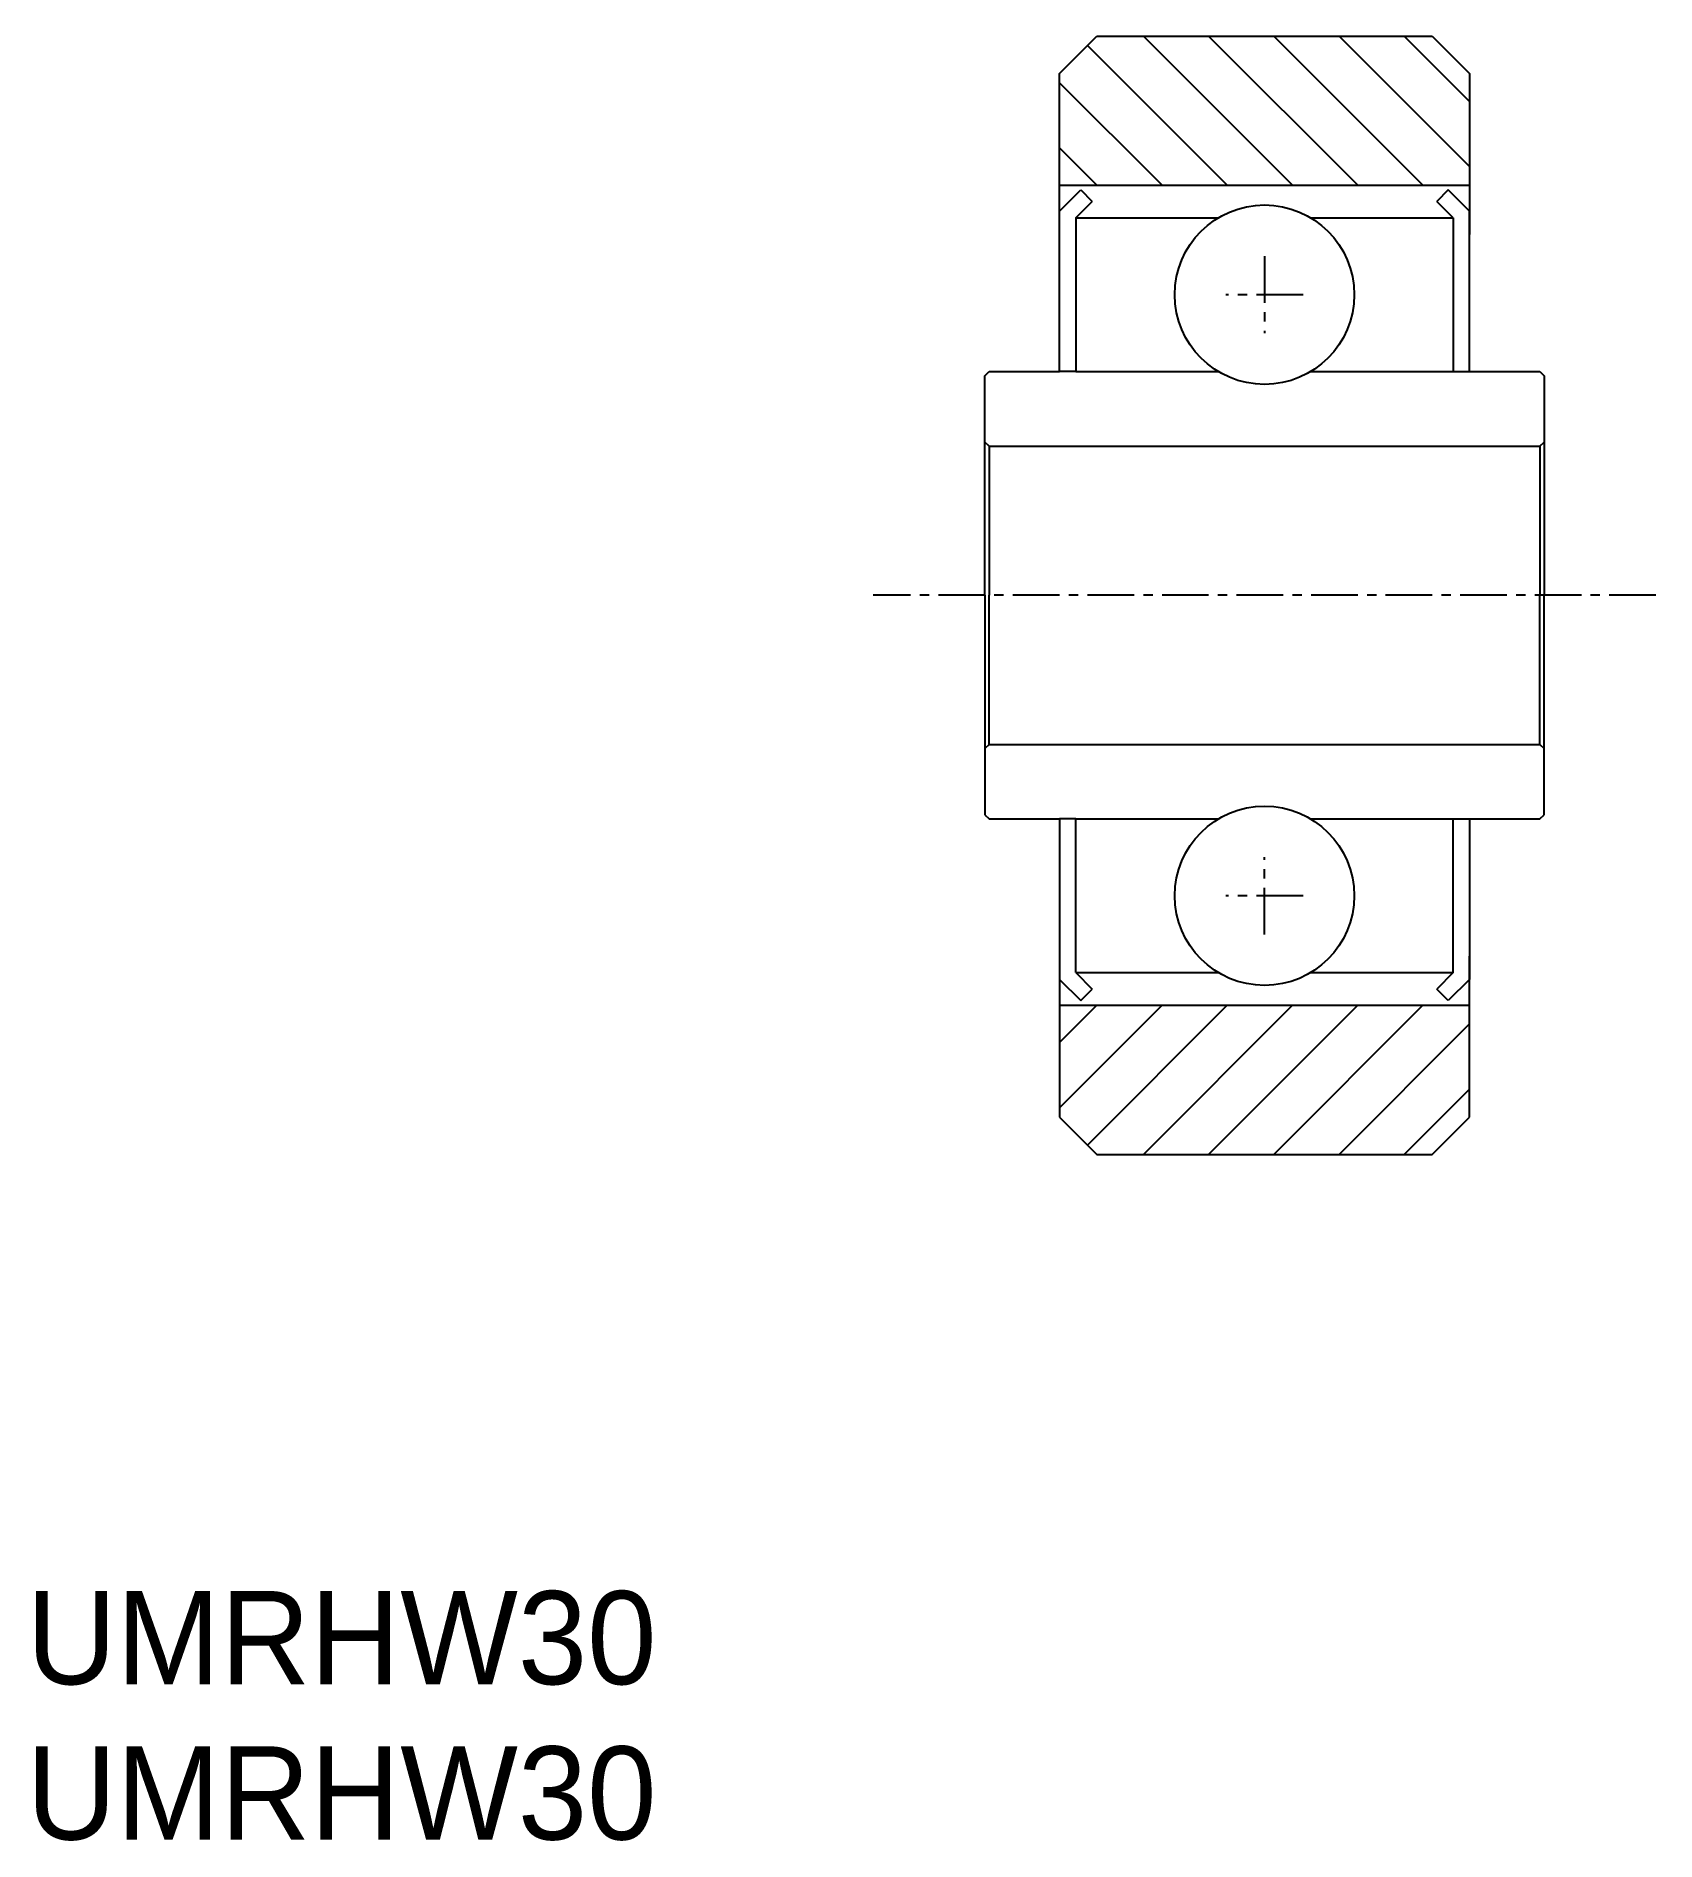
# Model space of a CAD drawing. Extents: x -62.7 to -19.2, y 4.7 to 53.1.
import ezdxf

# ---------------------------------------------------------------- set-up
doc = ezdxf.new("R2010")
doc.units = 0
doc.linetypes.add('CENTER', pattern=[2, 1.25, -0.25, 0.25, -0.25])
doc.layers.get('0').update_dxf_attribs({"linetype": 'CONTINUOUS'})
doc.layers.add('CENTER', color=1, linetype='CENTER')

# ---------------------------------------------------------------- blocks, each defined once
blk = doc.blocks.new('*U2')
for p in [(-62.953, 8.898), (-62.953, 4.731)]:
    blk.add_text('UMRHW30', height=2.5).set_placement(p)

msp = doc.modelspace()

# ---------------------------------------------------------------- linework, layer by layer
at = {"color": 7, "linetype": 'CONTINUOUS'}
for p, q in [((-35.239, 52.113), (-34.239, 53.113)), ((-34.239, 53.113), (-25.239, 53.113)), ((-25.239, 53.113), (-24.239, 52.113)), ((-35.239, 47.795), (-35.239, 52.113)), ((-24.239, 52.113), (-24.239, 47.795)), ((-35.239, 49.113), (-24.239, 49.113)), ((-35.239, 48.42), (-34.67, 48.989)), ((-34.67, 48.989), (-34.359, 48.678)), ((-24.808, 48.989), (-25.119, 48.678)), ((-24.239, 48.42), (-24.808, 48.989)), ((-35.239, 44.113), (-35.239, 48.42)), ((-34.799, 48.238), (-34.359, 48.678)), ((-24.679, 48.238), (-25.119, 48.678)), ((-24.239, 44.113), (-24.239, 48.42)), ((-34.799, 48.238), (-30.978, 48.238)), ((-34.799, 48.238), (-34.799, 44.113)), ((-28.499, 48.238), (-24.679, 48.238)), ((-24.679, 48.238), (-24.679, 44.113)), ((-37.239, 44.003), (-37.129, 44.113)), ((-37.129, 44.113), (-35.239, 44.113)), ((-34.799, 44.113), (-35.239, 44.113)), ((-34.799, 44.113), (-30.978, 44.113)), ((-28.499, 44.113), (-24.679, 44.113)), ((-24.679, 44.113), (-24.239, 44.113)), ((-24.239, 44.113), (-22.349, 44.113)), ((-22.349, 44.113), (-22.239, 44.003)), ((-37.239, 38.113), (-37.239, 44.003)), ((-22.239, 44.003), (-22.239, 42.113)), ((-37.129, 42.113), (-37.239, 42.223)), ((-22.349, 42.113), (-22.239, 42.223)), ((-37.129, 42.113), (-22.349, 42.113)), ((-37.129, 42.113), (-37.129, 38.113)), ((-22.349, 42.113), (-22.349, 38.113)), ((-22.239, 42.113), (-22.239, 38.113)), ((-37.239, 38.113), (-37.239, 32.223)), ((-37.129, 34.113), (-37.129, 38.113)), ((-22.349, 34.113), (-22.349, 38.113)), ((-22.239, 34.113), (-22.239, 38.113)), ((-37.129, 34.113), (-37.239, 34.003)), ((-37.129, 34.113), (-22.349, 34.113)), ((-22.349, 34.113), (-22.239, 34.003)), ((-22.239, 32.223), (-22.239, 34.113)), ((-37.239, 32.223), (-37.129, 32.113)), ((-37.129, 32.113), (-35.239, 32.113)), ((-35.239, 32.113), (-35.239, 27.806)), ((-34.799, 32.113), (-35.239, 32.113)), ((-34.799, 27.988), (-34.799, 32.113)), ((-34.799, 32.113), (-30.978, 32.113)), ((-28.499, 32.113), (-24.679, 32.113)), ((-24.679, 27.988), (-24.679, 32.113)), ((-24.679, 32.113), (-24.239, 32.113)), ((-24.239, 32.113), (-24.239, 27.806)), ((-24.239, 32.113), (-22.349, 32.113)), ((-22.349, 32.113), (-22.239, 32.223)), ((-35.239, 28.431), (-35.239, 24.113)), ((-24.239, 24.113), (-24.239, 28.431)), ((-35.239, 27.806), (-34.67, 27.237)), ((-34.799, 27.988), (-34.359, 27.548)), ((-34.799, 27.988), (-30.978, 27.988)), ((-28.499, 27.988), (-24.679, 27.988)), ((-24.679, 27.988), (-25.119, 27.548)), ((-24.239, 27.806), (-24.808, 27.237)), ((-34.67, 27.237), (-34.359, 27.548)), ((-24.808, 27.237), (-25.119, 27.548)), ((-35.239, 27.113), (-24.239, 27.113)), ((-35.239, 24.113), (-34.239, 23.113)), ((-25.239, 23.113), (-24.239, 24.113)), ((-34.239, 23.113), (-25.239, 23.113))]:
    msp.add_line(p, q, dxfattribs=at)
at = {"color": 3, "linetype": 'CONTINUOUS'}
for p, q in [((-30.739, 49.113), (-34.489, 52.863)), ((-28.989, 49.113), (-32.989, 53.113)), ((-27.239, 49.113), (-31.239, 53.113)), ((-25.489, 49.113), (-29.489, 53.113)), ((-24.239, 49.613), (-27.739, 53.113)), ((-24.239, 51.363), (-25.989, 53.113)), ((-32.489, 49.113), (-35.239, 51.863)), ((-34.239, 49.113), (-35.239, 50.112)), ((-32.489, 27.113), (-35.239, 24.364)), ((-34.239, 27.113), (-35.239, 26.114)), ((-30.739, 27.113), (-34.489, 23.363)), ((-28.989, 27.113), (-32.989, 23.113)), ((-27.239, 27.113), (-31.239, 23.113)), ((-25.489, 27.113), (-29.489, 23.113)), ((-24.239, 26.613), (-27.739, 23.113)), ((-24.239, 24.863), (-25.989, 23.113))]:
    msp.add_line(p, q, dxfattribs=at)
at = {"color": 7, "linetype": 'CONTINUOUS'}
for centre in [(-29.739, 46.176), (-29.739, 30.051)]:
    msp.add_circle(centre, 2.406, dxfattribs=at)
at = {"layer": 'CENTER', "color": 1, "linetype": 'CENTER'}
for p, q in [((-29.739, 47.21), (-29.739, 45.141)), ((-28.704, 46.176), (-30.773, 46.176)), ((-19.239, 38.113), (-40.239, 38.113)), ((-29.739, 29.016), (-29.739, 31.085)), ((-28.704, 30.051), (-30.773, 30.051))]:
    msp.add_line(p, q, dxfattribs=at)

# ---------------------------------------------------------------- block references
at = {"color": 7, "linetype": 'CONTINUOUS'}
msp.add_blockref('*U2', (0, 0), dxfattribs=at)

doc.saveas('drawing.dxf')
